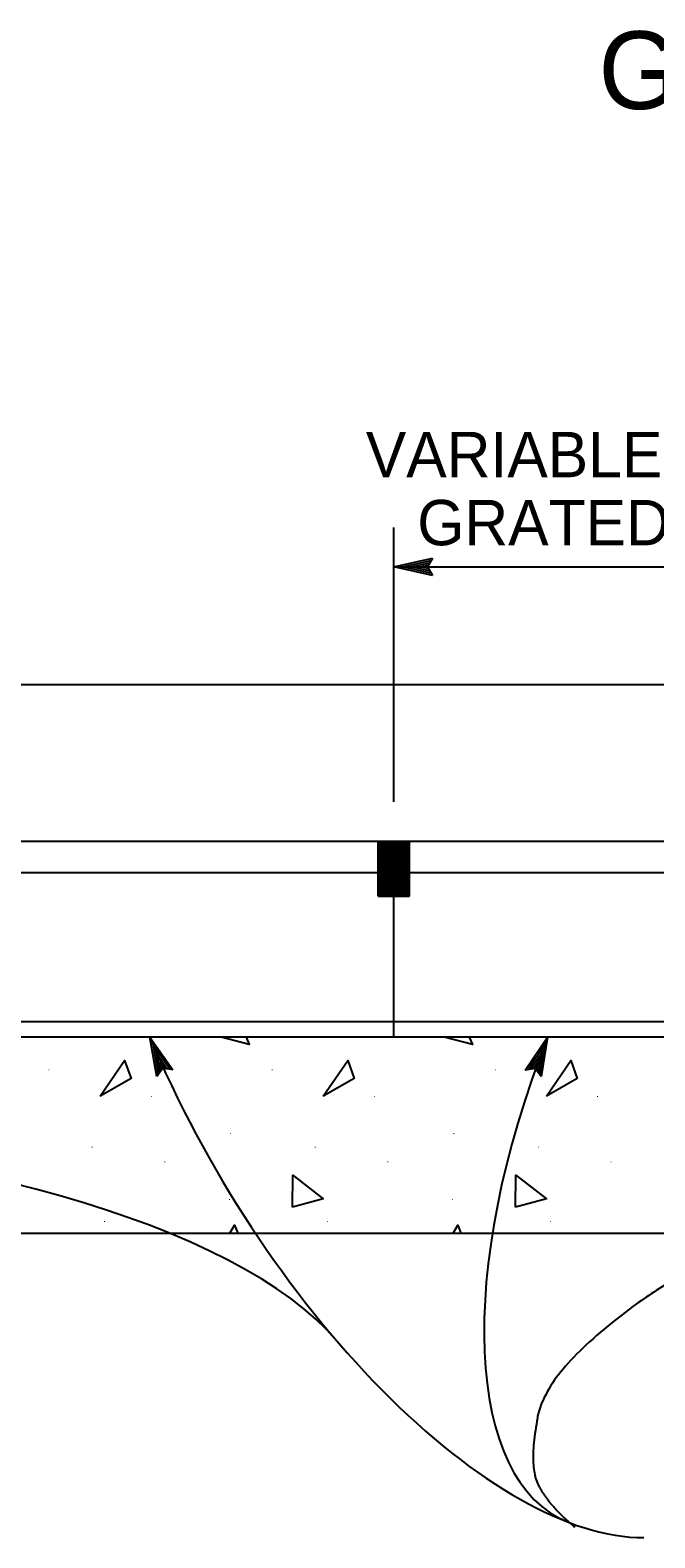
# Model space of a CAD drawing. Extents: x -893 to 867, y -474 to 712.
# Drawn here: x -413.1 to -316.6, y 168.1 to 400.8 of the extents above; entities that cross this region are included whole.
import ezdxf

# ---------------------------------------------------------------- set-up
doc = ezdxf.new("R2010")
doc.units = 0
for name, color, linetype in [('36 Drainage', 7, 'Continuous'), ('56 Stage 3 Anno', 7, 'Continuous'), ('57 Undefined', 7, 'Continuous'), ('60 Nongeo Data', 7, 'Continuous')]:
    doc.layers.add(name, color=color, linetype=linetype)

msp = doc.modelspace()

# ---------------------------------------------------------------- linework, layer by layer
at = {"layer": '36 Drainage'}
for points in [[(-379.75, 245.34), (-379.28, 244.2), (-383.64, 245.34)], [(-345.3, 245.34), (-344.83, 244.2), (-349.19, 245.34)], [(-382.26, 215.09), (-381.54, 216.32), (-381.04, 215.09)], [(-347.81, 215.09), (-347.09, 216.32), (-346.59, 215.09)]]:
    msp.add_lwpolyline(points, dxfattribs=at)
for points in [[(-402.3, 236.23), (-398.54, 241.76), (-397.53, 238.99)], [(-367.85, 236.23), (-364.08, 241.76), (-363.08, 238.99)], [(-333.4, 236.23), (-329.63, 241.76), (-328.63, 238.99)], [(-372.61, 219.09), (-372.57, 224.04), (-367.85, 220.39)], [(-338.16, 219.09), (-338.12, 224.04), (-333.4, 220.39)]]:
    msp.add_lwpolyline(points, close=True, dxfattribs=at)
at = {"layer": '56 Stage 3 Anno'}
for p, q in [((-356.98, 281.65), (-356.98, 324)), ((-356.98, 317.95), (-350.98, 319.28)), ((-355.59, 317.95), (-351.21, 318.92)), ((-350.98, 319.28), (-351.78, 317.95)), ((-350.98, 319.28), (-350.98, 319.28)), ((-356.98, 317.95), (-182.74, 317.95)), ((-350.98, 316.61), (-356.98, 317.95)), ((-356.98, 317.95), (-356.98, 317.95)), ((-351.2, 316.96), (-355.6, 317.95)), ((-354.22, 317.95), (-351.39, 318.57)), ((-351.43, 317.32), (-354.22, 317.95)), ((-352.84, 317.95), (-351.63, 318.21)), ((-351.61, 317.67), (-352.84, 317.95)), ((-351.78, 317.95), (-350.98, 316.61)), ((-350.98, 316.61), (-350.98, 316.61)), ((-393.54, 239.29), (-394.63, 245.34)), ((-394.63, 245.34), (-394.63, 245.34)), ((-394.63, 245.34), (-391.08, 240.32)), ((-336.67, 240.26), (-333.21, 245.34)), ((-333.21, 245.34), (-334.19, 239.28)), ((-333.21, 245.34), (-333.21, 245.34)), ((-393.3, 239.63), (-394.09, 244.07)), ((-394.09, 244.06), (-391.5, 240.4)), ((-393.06, 239.98), (-393.56, 242.79)), ((-393.56, 242.79), (-391.89, 240.43)), ((-336.26, 240.33), (-333.72, 244.06)), ((-335.84, 240.41), (-334.23, 242.78)), ((-334.23, 242.78), (-334.69, 239.92)), ((-333.72, 244.05), (-334.43, 239.63)), ((-392.62, 240.55), (-393.54, 239.29)), ((-392.81, 240.28), (-393.03, 241.52)), ((-393.03, 241.52), (-392.31, 240.51)), ((-391.08, 240.32), (-392.62, 240.55)), ((-391.08, 240.32), (-391.08, 240.32)), ((-335.13, 240.51), (-336.67, 240.26)), ((-336.67, 240.26), (-336.67, 240.26)), ((-335.45, 240.45), (-334.74, 241.49)), ((-334.19, 239.28), (-335.13, 240.51)), ((-334.74, 241.49), (-334.94, 240.27)), ((-393.54, 239.29), (-393.54, 239.29)), ((-334.19, 239.28), (-334.19, 239.28))]:
    msp.add_line(p, q, dxfattribs=at)
for centre, major_axis, ratio, start_param, end_param in [((-351.33, 241.53), (-42.57, 70.91), 0.446947, 1.25664, 2.881263), ((-300.91, 237.99), (29.69, 67.26), 0.443916, 1.65682, 3.161466), ((-459.59, 193.88), (-98.31, 7.29), 0.358669, 3.474756, 4.91052)]:
    msp.add_ellipse(centre, major_axis=major_axis, ratio=ratio, start_param=start_param, end_param=end_param, dxfattribs=at)
msp.add_open_spline([(-164.65, 245.34), (-176.93, 233.01), (-215.01, 225.4), (-255.7, 223.73), (-304.95, 214.69), (-333.27, 194.22), (-336.13, 179.71), (-333.51, 173.52), (-328.99, 169.71)], degree=2, dxfattribs=at)
at = {"layer": '60 Nongeo Data'}
for p, q in [((-788.96, 299.8), (-123.43, 299.8)), ((-788.96, 275.6), (-123.43, 275.6)), ((-359.4, 267.12), (-359.4, 275.6)), ((-359.28, 267.12), (-359.28, 275.6)), ((-359.16, 267.12), (-359.16, 275.6)), ((-359.04, 267.12), (-359.04, 275.6)), ((-358.92, 267.12), (-358.92, 275.6)), ((-358.79, 267.12), (-358.79, 275.6)), ((-358.67, 267.12), (-358.67, 275.6)), ((-358.55, 267.12), (-358.55, 275.6)), ((-358.43, 267.12), (-358.43, 275.6)), ((-358.31, 267.12), (-358.31, 275.6)), ((-358.19, 267.12), (-358.19, 275.6)), ((-358.07, 267.12), (-358.07, 275.6)), ((-357.95, 267.12), (-357.95, 275.6)), ((-357.83, 267.12), (-357.83, 275.6)), ((-357.71, 267.12), (-357.71, 275.6)), ((-357.58, 267.12), (-357.58, 275.6)), ((-357.46, 267.12), (-357.46, 275.6)), ((-357.34, 267.12), (-357.34, 275.6)), ((-357.22, 267.12), (-357.22, 275.6)), ((-357.1, 267.12), (-357.1, 275.6)), ((-356.98, 245.34), (-356.98, 275.6)), ((-356.98, 267.12), (-356.98, 275.6)), ((-356.86, 267.12), (-356.86, 275.6)), ((-356.74, 267.12), (-356.74, 275.6)), ((-356.62, 267.12), (-356.62, 275.6)), ((-356.5, 267.12), (-356.5, 275.6)), ((-356.37, 267.12), (-356.37, 275.6)), ((-356.25, 267.12), (-356.25, 275.6)), ((-356.13, 267.12), (-356.13, 275.6)), ((-356.01, 267.12), (-356.01, 275.6)), ((-355.89, 267.12), (-355.89, 275.6)), ((-355.77, 267.12), (-355.77, 275.6)), ((-355.65, 267.12), (-355.65, 275.6)), ((-355.53, 267.12), (-355.53, 275.6)), ((-355.41, 267.12), (-355.41, 275.6)), ((-355.29, 267.12), (-355.29, 275.6)), ((-355.16, 267.12), (-355.16, 275.6)), ((-355.04, 267.12), (-355.04, 275.6)), ((-354.92, 267.12), (-354.92, 275.6)), ((-354.8, 267.12), (-354.8, 275.6)), ((-354.68, 267.12), (-354.68, 275.6)), ((-354.56, 267.12), (-354.56, 275.6)), ((-704.51, 270.76), (-123.43, 270.76)), ((-359.4, 267.12), (-354.56, 267.12)), ((-704.51, 247.76), (-123.43, 247.76)), ((-123.43, 245.34), (-705.46, 245.34)), ((-728.46, 215.09), (-123.43, 215.09))]:
    msp.add_line(p, q, dxfattribs=at)

# ---------------------------------------------------------------- texts
at = {"layer": '36 Drainage'}
for p in [(-410.39, 240.24), (-375.93, 240.24), (-341.48, 240.24), (-394.6, 236.1), (-360.15, 236.1), (-325.7, 236.1), (-382.35, 230.42), (-347.89, 230.42), (-403.73, 228.31), (-369.28, 228.31), (-334.83, 228.31), (-392.51, 226.03), (-358.06, 226.03), (-323.61, 226.03), (-382.51, 220.2), (-348.06, 220.2), (-401.82, 216.84), (-367.37, 216.84), (-332.92, 216.84)]:
    msp.add_text('.', height=1.02, dxfattribs=at).set_placement(p)
at = {"layer": '57 Undefined'}
for s, height, p in [('GRATED LINE DRAIN PLAN', 12, (-325.36, 388.6)), ('VARIABLE LENGTH ALTERNATIVE', 7, (-361.28, 331.77)), ('GRATED LINE DRAIN SECTION', 7, (-353.34, 321.27))]:
    msp.add_text(s, height=height, dxfattribs=at).set_placement(p)

doc.saveas('drawing.dxf')
